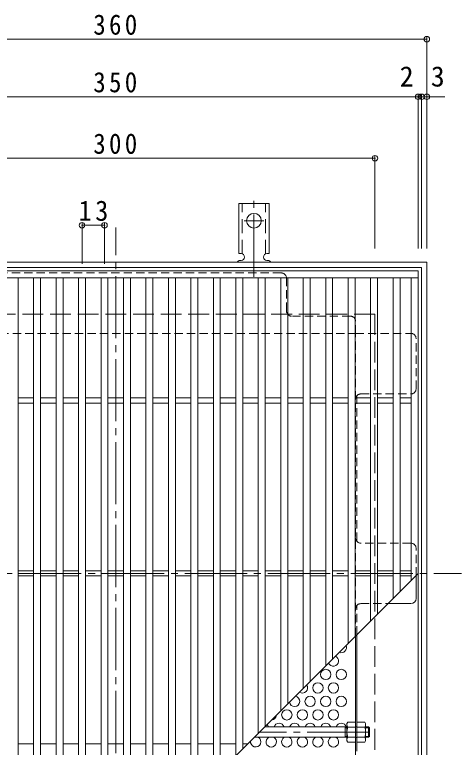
# Model space of a CAD drawing. Units: millimetres at full size, sheet at 1:4. Extents: x -822 to 976, y -780 to 766.
# Drawn here: x -553.2 to -294.7, y 342.5 to 766.4 of the extents above; entities that cross this region are included whole.
import ezdxf
from ezdxf.enums import TextEntityAlignment as Align

# ---------------------------------------------------------------- set-up
doc = ezdxf.new("R2010")
doc.units = ezdxf.units.MM
doc.header["$LTSCALE"] = 4
doc.header["$PDMODE"] = 32
doc.header["$PDSIZE"] = 3.2
for name, pattern in [('CHAIN2', [12, 9, -1, 1, -1]), ('DASHED1', [1.8, 1.2, -0.6]), ('DASHED2', [3, 2, -1]), ('DASHED3', [4, 3, -1])]:
    doc.linetypes.add(name, pattern=pattern)
for name, color, linetype, lineweight in [('A-1', 2, 'DASHED3', 9), ('A-2', 3, 'Continuous', 9), ('A-4', 7, 'Continuous', 9), ('A-6', 2, 'Continuous', 9), ('A-7', 2, 'Continuous', 9), ('A-A', 3, 'Continuous', 9), ('A-B', 2, 'Continuous', 9)]:
    doc.layers.add(name, color=color, linetype=linetype, lineweight=lineweight)
doc.styles.add('ＭＳ ゴシック', font='')
doc.styles.get('ＭＳ ゴシック').set_extended_font_data('MS Gothic')

msp = doc.modelspace()

# ---------------------------------------------------------------- linework, layer by layer
at = {"layer": 'A-1'}
for q in [(-644.713, 593.162), (-344.713, 293.162)]:
    msp.add_line((-344.713, 593.162), q, dxfattribs=at)
at = {"layer": 'A-1', "linetype": 'Continuous'}
for points in [[(-674.713, 623.162), (-674.713, 263.162), (-314.713, 263.162), (-314.713, 623.162)], [(-671.713, 620.162), (-671.713, 266.162), (-317.713, 266.162), (-317.713, 620.162)]]:
    msp.add_lwpolyline(points, close=True, dxfattribs=at)
at = {"layer": 'A-2'}
for p, q in [((-319.713, 618.161), (-669.713, 618.161)), ((-319.713, 618.161), (-319.713, 268.162)), ((-319.713, 614.162), (-669.713, 614.162)), ((-551.213, 614.162), (-551.213, 272.162)), ((-542.213, 614.162), (-542.213, 272.162)), ((-538.213, 614.162), (-538.213, 272.162)), ((-529.213, 614.162), (-529.213, 272.162)), ((-525.213, 614.162), (-525.213, 272.162)), ((-516.213, 614.162), (-516.213, 272.162)), ((-512.213, 614.162), (-512.213, 272.162)), ((-503.213, 614.162), (-503.213, 272.162)), ((-499.213, 614.162), (-499.213, 272.162)), ((-490.213, 614.162), (-490.213, 272.662)), ((-486.213, 614.162), (-486.213, 276.662)), ((-477.213, 614.162), (-477.213, 285.663)), ((-473.213, 614.162), (-473.213, 289.662)), ((-464.213, 614.162), (-464.213, 298.662)), ((-460.213, 614.162), (-460.213, 302.662)), ((-451.213, 614.162), (-451.213, 311.662)), ((-447.213, 614.162), (-447.213, 315.662)), ((-438.213, 614.162), (-438.213, 324.663)), ((-434.213, 614.162), (-434.213, 328.662)), ((-425.213, 614.162), (-425.213, 337.662)), ((-421.213, 614.162), (-421.213, 341.662)), ((-412.213, 614.162), (-412.213, 350.663)), ((-408.213, 614.162), (-408.213, 354.662)), ((-399.213, 614.162), (-399.213, 363.662)), ((-395.213, 614.162), (-395.213, 367.662)), ((-386.213, 614.162), (-386.213, 376.663)), ((-382.213, 614.162), (-382.213, 380.662)), ((-373.213, 614.162), (-373.213, 389.662)), ((-369.213, 614.162), (-369.213, 393.662)), ((-360.213, 614.162), (-360.213, 402.663)), ((-356.213, 614.162), (-356.213, 406.662)), ((-347.213, 614.162), (-347.213, 415.662)), ((-343.213, 614.162), (-343.213, 419.662)), ((-334.213, 614.162), (-334.213, 428.663)), ((-330.213, 614.162), (-330.213, 432.662)), ((-323.713, 614.162), (-323.713, 439.162)), ((-551.213, 544.663), (-542.213, 544.663)), ((-538.213, 544.663), (-529.213, 544.663)), ((-525.213, 544.663), (-516.213, 544.663)), ((-512.213, 544.663), (-503.213, 544.663)), ((-499.213, 544.663), (-490.213, 544.663)), ((-486.213, 544.663), (-477.213, 544.663)), ((-473.213, 544.663), (-464.213, 544.663)), ((-460.213, 544.663), (-451.213, 544.663)), ((-447.213, 544.663), (-438.213, 544.663)), ((-434.213, 544.663), (-425.213, 544.663)), ((-421.213, 544.663), (-412.213, 544.663)), ((-408.213, 544.663), (-399.213, 544.663)), ((-395.213, 544.663), (-386.213, 544.663)), ((-382.213, 544.663), (-373.213, 544.663)), ((-369.213, 544.663), (-360.213, 544.663)), ((-356.213, 544.663), (-347.213, 544.663)), ((-343.213, 544.663), (-334.213, 544.663)), ((-330.213, 544.663), (-323.713, 544.663)), ((-551.213, 541.662), (-542.213, 541.662)), ((-538.213, 541.662), (-529.213, 541.662)), ((-525.213, 541.662), (-516.213, 541.662)), ((-512.213, 541.662), (-503.213, 541.662)), ((-499.213, 541.662), (-490.213, 541.662)), ((-486.213, 541.662), (-477.213, 541.662)), ((-473.213, 541.662), (-464.213, 541.662)), ((-460.213, 541.662), (-451.213, 541.662)), ((-447.213, 541.662), (-438.213, 541.662)), ((-434.213, 541.662), (-425.213, 541.662)), ((-421.213, 541.662), (-412.213, 541.662)), ((-408.213, 541.662), (-399.213, 541.662)), ((-395.213, 541.662), (-386.213, 541.662)), ((-382.213, 541.662), (-373.213, 541.662)), ((-369.213, 541.662), (-360.213, 541.662)), ((-356.213, 541.662), (-347.213, 541.662)), ((-343.213, 541.662), (-334.213, 541.662)), ((-330.213, 541.662), (-323.713, 541.662)), ((-551.213, 444.662), (-542.213, 444.662)), ((-551.213, 441.663), (-542.213, 441.663)), ((-538.213, 444.662), (-529.213, 444.662)), ((-538.213, 441.663), (-529.213, 441.663)), ((-525.213, 444.662), (-516.213, 444.662)), ((-525.213, 441.663), (-516.213, 441.663)), ((-512.213, 444.662), (-503.213, 444.662)), ((-512.213, 441.663), (-503.213, 441.663)), ((-499.213, 444.662), (-490.213, 444.662)), ((-499.213, 441.663), (-490.213, 441.663)), ((-494.713, 268.162), (-319.713, 443.162)), ((-486.213, 444.662), (-477.213, 444.662)), ((-486.213, 441.663), (-477.213, 441.663)), ((-473.213, 444.662), (-464.213, 444.662)), ((-473.213, 441.663), (-464.213, 441.663)), ((-460.213, 444.662), (-451.213, 444.662)), ((-460.213, 441.663), (-451.213, 441.663)), ((-447.213, 444.662), (-438.213, 444.662)), ((-447.213, 441.663), (-438.213, 441.663)), ((-434.213, 444.662), (-425.213, 444.662)), ((-434.213, 441.663), (-425.213, 441.663)), ((-421.213, 444.662), (-412.213, 444.662)), ((-421.213, 441.663), (-412.213, 441.663)), ((-408.213, 444.662), (-399.213, 444.662)), ((-408.213, 441.663), (-399.213, 441.663)), ((-395.213, 444.662), (-386.213, 444.662)), ((-395.213, 441.663), (-386.213, 441.663)), ((-382.213, 444.662), (-373.213, 444.662)), ((-382.213, 441.663), (-373.213, 441.663)), ((-369.213, 444.662), (-360.213, 444.662)), ((-369.213, 441.663), (-360.213, 441.663)), ((-356.213, 444.662), (-347.213, 444.662)), ((-356.213, 441.663), (-347.213, 441.663)), ((-343.213, 444.662), (-334.213, 444.662)), ((-343.213, 441.663), (-334.213, 441.663)), ((-330.213, 444.662), (-323.713, 444.662)), ((-330.213, 441.663), (-323.713, 441.663)), ((-551.213, 344.662), (-542.213, 344.662)), ((-538.213, 344.662), (-529.213, 344.662)), ((-525.213, 344.662), (-516.213, 344.662)), ((-512.213, 344.662), (-503.213, 344.662)), ((-499.213, 344.662), (-490.213, 344.662)), ((-486.213, 344.662), (-477.213, 344.662)), ((-473.213, 344.662), (-464.213, 344.662)), ((-460.213, 344.662), (-451.213, 344.662)), ((-447.213, 344.662), (-438.213, 344.662)), ((-434.213, 344.662), (-425.213, 344.662)), ((-421.213, 344.662), (-418.213, 344.662))]:
    msp.add_line(p, q, dxfattribs=at)
at = {"layer": 'A-4'}
for p, q in [((-674.713, 752.179), (-314.713, 752.179)), ((-314.713, 753.379), (-314.713, 631.162)), ((-669.713, 718.859), (-319.713, 718.859)), ((-319.713, 720.059), (-319.713, 631.162)), ((-319.713, 718.859), (-317.713, 718.859)), ((-317.713, 720.059), (-317.713, 631.162)), ((-317.713, 718.859), (-314.713, 718.859)), ((-314.713, 718.859), (-304.346, 718.859)), ((-644.713, 683.315), (-344.713, 683.315)), ((-344.713, 684.515), (-344.713, 631.162)), ((-514.213, 645.735), (-514.213, 622.162)), ((-501.213, 644.535), (-514.213, 644.535)), ((-501.213, 645.735), (-501.213, 622.162))]:
    msp.add_line(p, q, dxfattribs=at)
for p in [(-314.713, 752.179), (-319.713, 718.859), (-317.713, 718.859), (-314.713, 718.859), (-344.713, 683.315), (-514.213, 644.535), (-501.213, 644.535)]:
    msp.add_point(p, dxfattribs=at)
at = {"layer": 'A-6'}
for centre in [(-373.213, 384.705), (-364.213, 384.705), (-377.713, 376.911), (-368.713, 376.911), (-382.213, 369.117), (-373.213, 369.117), (-364.213, 369.117), (-395.713, 361.323), (-386.713, 361.323), (-377.713, 361.323), (-368.713, 361.323)]:
    msp.add_circle(centre, 3, dxfattribs=at)
for centre, start, end in [((-364.213, 400.294), 247.61807, 22.38193), ((-368.713, 392.5), 201.92906, 68.07094), ((-386.713, 376.911), 235.16802, 34.83198), ((-391.213, 369.117), 188.13571, 81.86429), ((-404.713, 361.323), 273.15408, 356.84592), ((-400.213, 353.529), 16.06405, 163.93595), ((-391.213, 353.529), 16.06405, 163.93595), ((-382.213, 353.529), 16.06405, 163.93595), ((-373.213, 353.529), 16.06405, 163.93595), ((-364.213, 353.529), 16.06405, 163.93595), ((-409.213, 353.529), 16.06405, 46.80601), ((-413.713, 345.734), 171.10167, 61.01989), ((-404.713, 345.734), 118.98011, 61.01989), ((-395.713, 345.734), 118.98011, 61.01989), ((-386.713, 345.734), 118.98011, 61.01989), ((-377.713, 345.734), 118.98011, 61.01989), ((-368.713, 345.734), 118.98011, 61.01989)]:
    msp.add_arc(centre, 3, start, end, dxfattribs=at)
at = {"layer": 'A-7', "linetype": 'CHAIN2'}
for p, q in [((-494.713, 243.162), (-494.713, 643.162)), ((-694.713, 443.162), (-294.713, 443.162))]:
    msp.add_line(p, q, dxfattribs=at)
at = {"layer": 'A-7', "linetype": 'DASHED1'}
for p, q in [((-398.914, 616.966), (-590.512, 616.966)), ((-395.914, 594.966), (-395.914, 613.966)), ((-358.913, 591.966), (-392.914, 591.966)), ((-355.913, 581.966), (-355.913, 588.966)), ((-633.513, 581.966), (-355.913, 581.966)), ((-355.913, 581.966), (-323.909, 581.966)), ((-355.913, 406.962), (-355.913, 581.966)), ((-320.909, 549.965), (-320.909, 578.966)), ((-352.913, 546.965), (-323.909, 546.965)), ((-355.113, 546.009), (-355.113, 461.623)), ((-323.909, 460.663), (-352.913, 460.663)), ((-320.909, 441.966), (-320.909, 457.663)), ((-355.113, 407.762), (-355.113, 424.701)), ((-352.913, 425.662), (-337.213, 425.662)), ((-355.113, 354.359), (-355.913, 354.359)), ((-355.113, 348.159), (-355.913, 348.159))]:
    msp.add_line(p, q, dxfattribs=at)
at = {"layer": 'A-7'}
for p, q in [((-320.909, 428.662), (-320.909, 441.966)), ((-337.213, 425.662), (-323.909, 425.662)), ((-355.913, 297.359), (-355.913, 406.962)), ((-355.113, 340.32), (-355.113, 407.762))]:
    msp.add_line(p, q, dxfattribs=at)
at = {"layer": 'A-7', "linetype": 'DASHED1'}
for centre, start, end in [((-398.914, 613.966), 0, 90), ((-392.914, 594.966), 180, 270), ((-358.913, 588.966), 0, 90), ((-323.909, 578.966), 0, 90), ((-352.913, 543.965), 90, 180), ((-323.909, 549.965), 270, 0), ((-352.913, 463.663), 180, 270), ((-323.909, 457.663), 0, 90), ((-352.913, 422.662), 90, 180)]:
    msp.add_arc(centre, 3, start, end, dxfattribs=at)
at = {"layer": 'A-7'}
msp.add_arc((-323.909, 428.662), 3, 270, 0, dxfattribs=at)
at = {"layer": 'A-A', "color": 7, "linetype": 'CHAIN2'}
for p, q in [((-414.713, 614.694), (-414.713, 662.095)), ((-420.489, 647.162), (-408.937, 647.162))]:
    msp.add_line(p, q, dxfattribs=at)
at = {"layer": 'A-A'}
for p, q in [((-423.463, 628.162), (-423.463, 657.162)), ((-405.963, 657.162), (-423.463, 657.162)), ((-405.963, 628.162), (-405.963, 657.162)), ((-423.463, 628.162), (-422.213, 628.162)), ((-405.963, 628.162), (-407.213, 628.162)), ((-422.713, 624.162), (-422.213, 624.162)), ((-407.218, 624.162), (-406.705, 624.162))]:
    msp.add_line(p, q, dxfattribs=at)
at = {"layer": 'A-A', "linetype": 'DASHED2'}
for p, q in [((-421.463, 628.017), (-421.463, 657.162)), ((-407.963, 628.017), (-407.963, 657.162))]:
    msp.add_line(p, q, dxfattribs=at)
at = {"layer": 'A-A'}
msp.add_circle((-414.713, 647.162), 4.25, dxfattribs=at)
for centre, start, end in [((-422.213, 626.162), 270, 90), ((-407.213, 626.162), 90, 269.86671), ((-422.713, 622.162), 90.27597, 150.00049), ((-406.713, 622.162), 29.99928, 89.75838)]:
    msp.add_arc(centre, 2, start, end, dxfattribs=at)
at = {"layer": 'A-B'}
for p, q in [((-360.913, 356.359), (-360.48, 357.109)), ((-360.913, 346.359), (-360.913, 356.359)), ((-355.913, 357.109), (-360.48, 357.109)), ((-355.913, 345.609), (-355.913, 357.109)), ((-355.113, 345.609), (-355.113, 357.109)), ((-355.113, 357.109), (-350.546, 357.109)), ((-350.113, 356.359), (-350.546, 357.109)), ((-350.113, 346.359), (-350.113, 356.359)), ((-360.48, 354.222), (-355.913, 354.222)), ((-350.546, 354.222), (-355.113, 354.222)), ((-360.48, 348.495), (-355.913, 348.495)), ((-350.546, 348.495), (-355.113, 348.495)), ((-360.913, 346.359), (-360.48, 345.609)), ((-355.913, 345.609), (-360.48, 345.609)), ((-355.113, 345.609), (-350.546, 345.609)), ((-350.113, 346.359), (-350.546, 345.609))]:
    msp.add_line(p, q, dxfattribs=at)
at = {"layer": 'A-B', "color": 3}
for p, q in [((-360.913, 354.359), (-408.516, 354.359)), ((-361.913, 348.359), (-361.913, 354.359)), ((-361.913, 353.859), (-360.913, 353.859)), ((-348.413, 354.359), (-350.113, 354.359)), ((-350.113, 353.859), (-347.913, 353.859)), ((-348.413, 348.359), (-348.413, 354.359)), ((-348.413, 354.359), (-347.913, 353.859)), ((-347.913, 348.859), (-347.913, 353.859)), ((-360.913, 348.359), (-414.516, 348.359)), ((-361.913, 348.859), (-360.913, 348.859)), ((-350.113, 348.859), (-347.913, 348.859)), ((-348.413, 348.359), (-350.113, 348.359)), ((-348.413, 348.359), (-347.913, 348.859))]:
    msp.add_line(p, q, dxfattribs=at)
at = {"layer": 'A-B', "color": 3, "linetype": 'CHAIN2'}
msp.add_line((-347.913, 351.359), (-411.516, 351.359), dxfattribs=at)
at = {"layer": 'A-B'}
for centre, radius, start, end in [((-357.631, 355.464), 3.29, 149.99998, 176.07924), ((-353.395, 355.464), 3.29, 3.92076, 30.00002), ((-358.178, 355.699), 2.735, 180.2103, 212.68507), ((-351.23, 351.359), 9.683, 162.79973, 197.20026), ((-352.848, 355.699), 2.735, 327.31493, 359.7897), ((-359.796, 351.359), 9.683, 342.79974, 17.20027), ((-358.178, 347.019), 2.735, 147.31491, 179.78969), ((-352.848, 347.019), 2.735, 0.21031, 32.68509), ((-357.631, 347.253), 3.29, 183.92075, 210), ((-353.395, 347.253), 3.29, 330, 356.07925)]:
    msp.add_arc(centre, radius, start, end, dxfattribs=at)

# ---------------------------------------------------------------- texts
at = {"layer": 'A-4', "color": 2, "style": 'ＭＳ ゴシック'}
for s, p in [('2', (-330.338, 721.259)), ('3', (-312.346, 721.259))]:
    msp.add_text(s, height=11.73, dxfattribs=at).set_placement(p, align=Align.BOTTOM_LEFT)
at = {"layer": 'A-4', "color": 2, "char_height": 11.73, "attachment_point": 7, "style": 'ＭＳ ゴシック'}
for s, insert in [('\\T1.27;\\W0.9;360', (-507.713, 754.579)), ('\\T1.27;\\W0.9;350', (-507.713, 721.259)), ('\\T1.27;\\W0.9;300', (-507.713, 685.715)), ('\\T1.27;\\W0.95;13', (-516.213, 646.935))]:
    msp.add_mtext(s, dxfattribs=dict(at, insert=insert))

doc.saveas('drawing.dxf')
